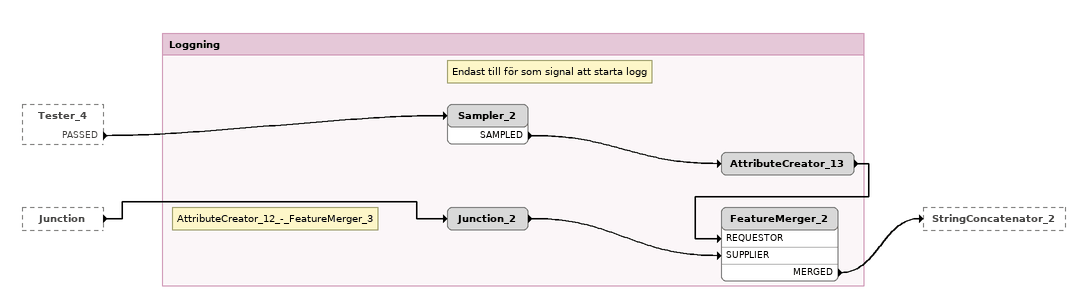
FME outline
Tester_4 [outside]
    PASSED -> Sampler_2
Junction [outside]
    -> Junction_2

Bookmark: Loggning
Note: AttributeCreator_12_-_FeatureMerger_3
Junction_2
    -> FeatureMerger_2 [SUPPLIER]
Note: Endast till för som signal att starta logg
Sampler_2
    SAMPLED -> AttributeCreator_13
AttributeCreator_13
    -> FeatureMerger_2 [REQUESTOR]
FeatureMerger_2
    MERGED -> StringConcatenator_2
